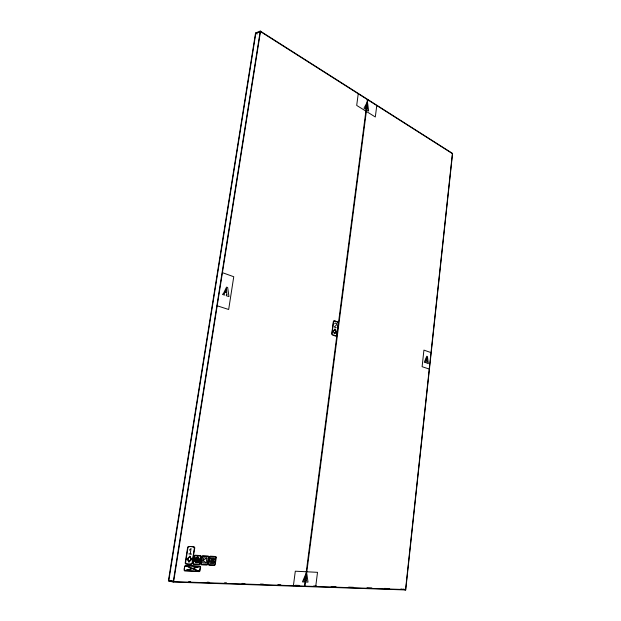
<?xml version="1.0" encoding="UTF-8"?>
<svg xmlns="http://www.w3.org/2000/svg" width="621" height="621" viewBox="0 0 621 621"><rect width="100%" height="100%" fill="white"/><g stroke="black" fill="none" stroke-linecap="round" stroke-linejoin="round"><path stroke-width="0.93" d="M405.552 589.577L452.375 153.628L260.486 31.609L255.782 33.542L168.85 580.387L173.655 581.605L405.552 589.577L403.145 589.088M405.73 589.95L452.593 153.449L260.246 31.05L255.541 32.991L168.407 580.845L173.205 582.063L405.73 589.95L400.918 588.972M315.724 586.488L317.517 572.329L295.309 571.204L293.399 585.727M376.768 105.554L375.317 116.981L356.695 105.423L358.232 93.763M304.422 586.1L367.376 99.577M304.981 586.123L367.842 99.872M206.118 563.045L206.886 557.961L203.502 557.759L202.725 562.859L206.118 563.045L203.114 560.305L206.886 557.961M190.212 553.986L191.066 548.467L189.366 550.183M173.205 582.063L260.246 31.05M173.655 581.605L260.486 31.609M195.623 562.075L195.832 561.392M195.514 561.741C195.677 563.076 194.132 560.522 195.041 560.026M199.364 560.126L198.891 558.458L197.967 559.397L198.635 560.515L199.318 560.08M199.442 559.948L199.465 559.467M198.239 558.628L198.704 557.301L198.363 557.743C198.184 556.106 195.623 557.557 197.462 558.558M198.821 561.803L199.357 560.313L197.905 560.848L197.874 560.367L197.385 561.679L198.021 562.696L197.92 562.16L198.767 561.772M195.825 557.875L195.421 558.978L196.438 559.412L196.764 557.666M195.568 561.757L196.019 560.359L196.399 560.608L195.794 559.568L194.691 559.878L195.444 562.013M334.719 323.805L335.099 323.013L336.489 323.479L336.357 325.117L334.23 326.988L336.209 327.663M213.314 563.837L214.486 561.493M213.057 557.93L210.17 563.658M211.218 563.721L214.098 557.992M212.266 563.783L214.905 558.527M210.426 558.861L210.946 557.844M209.968 561.92L212.009 557.868M195.949 557.642L195.506 558.923L196.407 559.311M189.886 561.011L188.97 561.958L188.365 560.926M190.701 560.173L191.61 559.234L191.004 558.201M189.933 561.089L188.947 562.106L188.295 560.996M190.748 560.251L191.734 559.242L191.074 558.132M189.762 560.639L189.063 561.353L188.605 560.577M189.809 560.716L189.04 561.508L188.528 560.647M188.078 557.953L187.092 558.97L187.752 560.08M188.947 557.192L189.879 556.106L190.538 557.216M188.326 558.209L187.558 559.001L188.07 559.863M189.025 557.487L189.785 556.703L190.298 557.565M188.373 558.287L187.674 559.001L188.14 559.785M189.071 557.573L189.762 556.858L190.228 557.642M334.486 333.213L334.975 332.755M335.472 332.297L335.961 331.839L335.627 331.102L336.046 331.87L335.503 332.375M335.014 332.833L334.471 333.337L334.145 332.476M334.424 333.694L335.068 333.089M335.65 332.553L336.295 331.948L335.852 330.985M335.107 333.166L334.409 333.819L333.982 332.724M335.682 332.631L336.372 331.979L335.899 330.939M333.935 330.465L333.384 330.97L333.756 331.785M334.424 330.007L334.967 329.503L335.34 330.318M333.469 331.001L333.966 330.543M334.463 330.085L334.952 329.627L335.286 330.364M333.756 330.209L333.058 330.861L333.531 331.909M333.135 330.892L333.788 330.287M199.225 560.196L198.666 560.421L198.052 559.405M199.209 560.546L197.827 560.662L197.455 561.656L197.936 562.424M196.151 557.565L196.717 557.728M194.924 559.886L195.762 559.653M197.796 556.959L196.741 557.402M195.871 561.462L197.02 561.073L197.098 562.447L196.042 562.704M198.2 558.558L197.136 558.9L197.556 558.566L196.911 557.487M196.182 562.61L195.708 562.3M168.85 580.387L170.791 580.456M168.407 580.845L173.251 581.015M188.753 581.551L190.694 581.621M207.166 582.195L209.098 582.265M224.6 582.808L226.541 582.871M242.035 583.414L244.946 583.515M260.447 584.058L263.351 584.159M277.882 584.672L280.793 584.772M295.324 585.277L299.198 585.417M313.729 585.921L316.632 586.022M331.164 586.534L336.008 586.698M348.606 587.14L353.45 587.311M367.011 587.784L371.855 587.955M384.453 588.398L389.297 588.561M188.784 553.893L191.633 554.072M217.195 305.796L228.668 309.491L233.752 276.733L222.427 272.666M429.235 369.045L422.109 366.693L423.918 350.112L430.997 352.604M255.541 32.991L257.179 34.031M198.875 558.574L199.349 559.374M187.208 558.978L187.821 560.01M189.855 556.253L190.468 557.285M190.763 558.349L191.268 559.211L190.507 560.002L191.152 559.203L190.694 558.419M335.503 330.069L335.03 329.029L334.331 329.673L335.014 329.153L335.456 330.116M196.966 561.167L197.028 562.385M336.869 335.324A0.986 0.675 86.9 0 1 336.077 336.062L332.305 334.812A0.994 0.683 86.8 0 1 331.754 333.617L333.337 321.538A0.994 0.683 86.1 0 1 334.129 320.809L337.886 322.12A0.986 0.675 86.2 0 1 338.429 323.308M427.031 361.965L426.619 363.044L428.358 363.627L427.45 356.477L426.759 356.244L424.29 362.26L425.564 362.687L425.796 360.343L426.938 360.731L427.031 361.965M367.143 108.854L366.662 109.824L368.649 111.058L367.648 103.311L366.856 102.807L363.999 108.163L365.459 109.071L365.73 106.727L367.042 107.542L367.143 108.854M306.215 580.581L305.633 582.024L308.008 582.118L306.852 573.843L305.897 573.796L302.435 581.9L304.189 581.962L303.902 581.054L304.531 579.067L306.099 579.137L306.215 580.581M226.875 294.362L226.191 295.674L228.97 296.605L227.666 287.515L226.549 287.127L223.529 293.353L222.458 294.416L224.499 295.107L224.173 294.051L224.918 292.18L226.75 292.801L226.875 294.362M338.181 323.114L336.621 335.239C335.984 336.706 332.111 335.255 332.018 333.702L333.593 321.624C334.253 320.125 337.863 321.686 338.181 323.114M208.431 557.115L207.127 564.481L201.359 564.248L202.493 556.307L207.973 556.47L208.431 557.115M208.78 564.008L209.23 564.768L214.641 564.885L215.735 557.045L210.077 556.773L208.78 564.008M193.449 563.177L193.907 563.953L199.488 564.078L200.622 556.121L194.784 555.834L193.449 563.177M200.265 567.214L199.201 571.149L184.973 570.505C183.754 569.643 184.305 566.468 185.695 565.863L199.799 566.577L200.265 567.214M185.594 562.758C185.392 564.528 191.687 564.823 192.029 563.1L194.357 548.048C194.552 546.301 188.303 545.89 187.953 547.606L185.594 562.758M216.248 557.712L215.262 564.349A1.203 0.877 -75 0 1 214.198 565.483L209.161 565.219A1.203 0.893 -74.7 0 1 208.439 563.984L209.448 557.301A1.203 0.893 -75.1 0 1 210.527 556.175L215.541 556.486A1.195 0.877 -75.4 0 1 216.248 557.712M200.599 567.361L200.125 570.458A1.226 0.908 -73.8 0 1 199.03 571.615L184.903 570.971A1.242 0.931 -72.9 0 1 184.15 569.713L184.639 566.562A1.242 0.931 -73.1 0 1 185.772 565.397L199.869 566.119A1.219 0.908 -74 0 1 200.599 567.361M208.765 557.262L207.756 563.946A1.211 0.893 -74.6 0 1 206.669 565.087L201.553 564.823A1.219 0.9 -74.3 0 1 200.824 563.573L201.856 556.843A1.211 0.9 -74.7 0 1 202.943 555.702L208.043 556.02A1.203 0.893 -75 0 1 208.765 557.262M201.157 556.796L200.125 563.542A1.219 0.908 -74.2 0 1 199.03 564.691L193.83 564.419A1.226 0.916 -73.9 0 1 193.092 563.162L194.14 556.369A1.219 0.916 -74.3 0 1 195.25 555.228L200.428 555.547A1.219 0.908 -74.6 0 1 201.157 556.796M194.707 548.071L192.386 563.123A1.234 0.924 -73.7 0 1 191.268 564.279L185.989 564A1.234 0.931 -73.4 0 1 185.237 562.735L187.596 547.582A1.226 0.931 -74.4 0 1 188.722 546.441L193.969 546.814A1.219 0.924 -74.7 0 1 194.707 548.071M426.705 357.68L425.952 359.877L426.899 360.203L426.705 357.68M305.804 575.551L304.748 578.454L306.052 578.508L305.804 575.551M366.786 104.289L365.909 106.292L366.995 106.975L366.786 104.289M226.432 288.936L225.175 291.614L226.704 292.126L226.432 288.936M191.858 568.494L184.895 570.621L192.409 568.743L199.139 571.273L193.03 568.557L199.877 566.461L192.479 568.308L185.656 565.739L191.858 568.494"/></g></svg>
